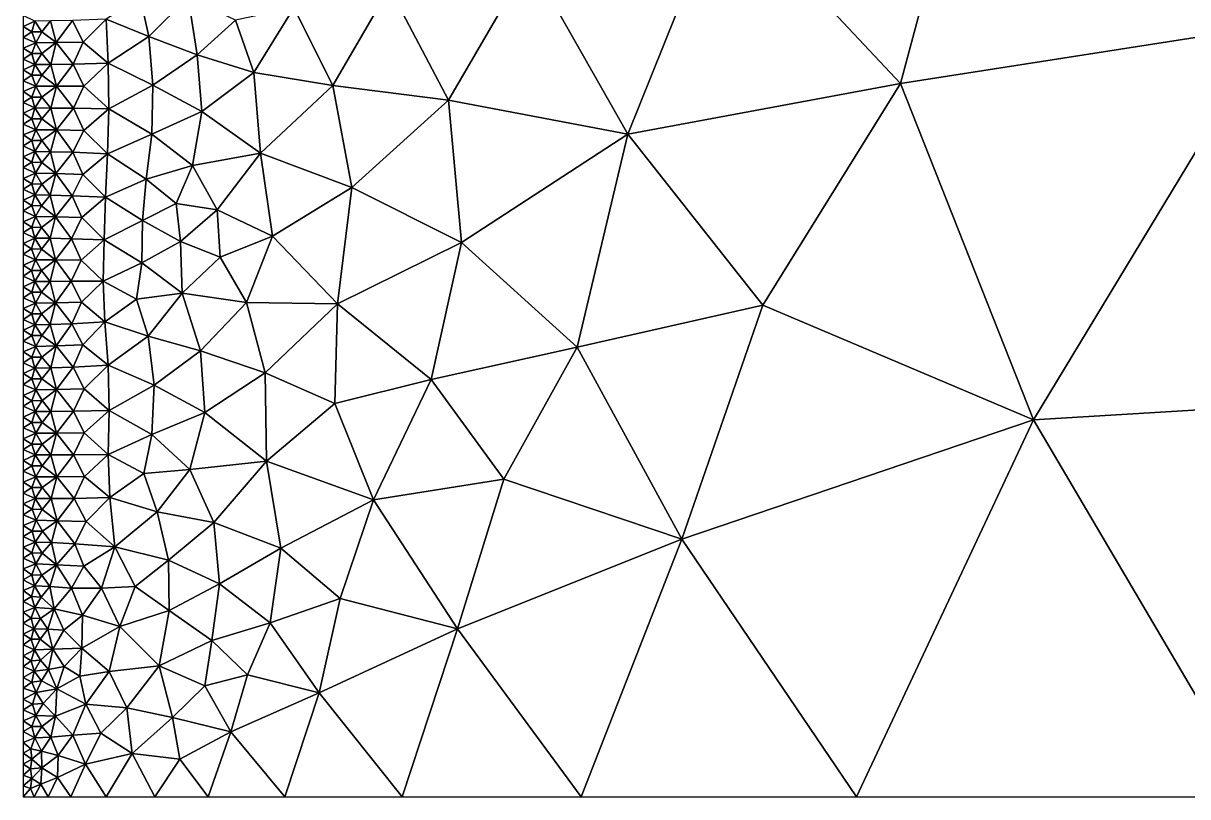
# Model space of a CAD drawing. Header units: metres. Extents: x 1 to 72, y -280 to 0.
# Drawn here: x 1 to 22.49, y -280 to -265.73 of the extents above; entities that cross this region are included whole.
import ezdxf

# ---------------------------------------------------------------- set-up
doc = ezdxf.new("R2010")
doc.units = ezdxf.units.M

msp = doc.modelspace()

# ---------------------------------------------------------------- linework, layer by layer
at = {"layer": 'layer', "color": 0}
for points in [[(24.0446, -265.771), (27.3587, -257.832), (19.0095, -260.045)], [(17.1881, -266.84), (19.0095, -260.045), (13.9255, -263.368)], [(17.1881, -266.84), (24.0446, -265.771), (19.0095, -260.045)], [(12.1536, -267.776), (13.9255, -263.368), (10.3426, -264.576)], [(12.1536, -267.776), (17.1881, -266.84), (13.9255, -263.368)], [(8.84395, -267.147), (10.3426, -264.576), (7.75922, -265.073)], [(8.84395, -267.147), (12.1536, -267.776), (10.3426, -264.576)], [(6.71212, -266.874), (7.75922, -265.073), (5.99498, -265.443)], [(6.71212, -266.874), (8.84395, -267.147), (7.75922, -265.073)], [(3.15799, -265.244), (2.52658, -265.656), (3.31815, -265.97)], [(3.15799, -265.244), (3.31815, -265.97), (4.04227, -265.249)], [(4.04227, -265.249), (3.31815, -265.97), (4.2092, -266.31)], [(4.2092, -266.31), (4.91375, -265.674), (4.04227, -265.249)], [(5.25146, -266.64), (5.99498, -265.443), (4.91375, -265.674)], [(5.25146, -266.64), (6.71212, -266.874), (5.99498, -265.443)], [(1, -265.588), (1, -265.789), (1.21388, -265.687)], [(1.21388, -265.687), (1, -265.789), (1.15695, -265.888)], [(1.21388, -265.687), (1.15695, -265.888), (1.34159, -265.887)], [(1.21388, -265.687), (1.34159, -265.887), (1.5018, -265.685)], [(1.5018, -265.685), (1.34159, -265.887), (1.60647, -266.084)], [(1.5018, -265.685), (1.60647, -266.084), (1.90607, -265.677)], [(1.90607, -265.677), (1.60647, -266.084), (2.10562, -266.075)], [(1.90607, -265.677), (2.10562, -266.075), (2.52658, -265.656)], [(2.52658, -265.656), (2.10562, -266.075), (2.56681, -266.466)], [(2.52658, -265.656), (2.56681, -266.466), (3.31815, -265.97)], [(5.25146, -266.64), (4.91375, -265.674), (4.2092, -266.31)], [(19.6427, -273.046), (24.0446, -265.771), (17.1881, -266.84)], [(19.6427, -273.046), (28.4008, -272.516), (24.0446, -265.771)], [(1, -265.789), (1, -265.989), (1.15695, -265.888)], [(1.15695, -265.888), (1, -265.989), (1.22931, -266.087)], [(1, -265.989), (1, -266.189), (1.22931, -266.087)], [(1.15695, -265.888), (1.22931, -266.087), (1.34159, -265.887)], [(1.34159, -265.887), (1.22931, -266.087), (1.60647, -266.084)], [(3.31815, -265.97), (2.56681, -266.466), (3.39148, -266.868)], [(3.31815, -265.97), (3.39148, -266.868), (4.2092, -266.31)], [(1.22931, -266.087), (1, -266.189), (1.15746, -266.288)], [(1, -266.189), (1, -266.389), (1.15746, -266.288)], [(1.22931, -266.087), (1.15746, -266.288), (1.34278, -266.287)], [(1.22931, -266.087), (1.34278, -266.287), (1.60647, -266.084)], [(1.60647, -266.084), (1.34278, -266.287), (1.5063, -266.487)], [(1.60647, -266.084), (1.5063, -266.487), (1.91919, -266.482)], [(1.60647, -266.084), (1.91919, -266.482), (2.10562, -266.075)], [(2.10562, -266.075), (1.91919, -266.482), (2.56681, -266.466)], [(1.15746, -266.288), (1, -266.389), (1.21548, -266.489)], [(1, -266.389), (1, -266.589), (1.21548, -266.489)], [(1.15746, -266.288), (1.21548, -266.489), (1.34278, -266.287)], [(1.34278, -266.287), (1.21548, -266.489), (1.5063, -266.487)], [(4.2092, -266.31), (3.39148, -266.868), (4.29291, -267.357)], [(4.29291, -267.357), (5.25146, -266.64), (4.2092, -266.31)], [(1.21548, -266.489), (1, -266.589), (1.15797, -266.689)], [(1, -266.589), (1, -266.789), (1.15797, -266.689)], [(1.21548, -266.489), (1.15797, -266.689), (1.3441, -266.689)], [(1.21548, -266.489), (1.3441, -266.689), (1.5063, -266.487)], [(1.5063, -266.487), (1.3441, -266.689), (1.61161, -266.89)], [(1.5063, -266.487), (1.61161, -266.89), (1.91919, -266.482)], [(1.91919, -266.482), (1.61161, -266.89), (2.11979, -266.889)], [(1.91919, -266.482), (2.11979, -266.889), (2.56681, -266.466)], [(2.56681, -266.466), (2.11979, -266.889), (2.57796, -267.307)], [(2.56681, -266.466), (2.57796, -267.307), (3.39148, -266.868)], [(1.15797, -266.689), (1, -266.789), (1.23084, -266.89)], [(1, -266.789), (1, -266.99), (1.23084, -266.89)], [(1.15797, -266.689), (1.23084, -266.89), (1.3441, -266.689)], [(1.3441, -266.689), (1.23084, -266.89), (1.61161, -266.89)], [(5.37605, -268.126), (5.25146, -266.64), (4.29291, -267.357)], [(5.37605, -268.126), (6.71212, -266.874), (5.25146, -266.64)], [(14.6463, -270.932), (17.1881, -266.84), (12.1536, -267.776)], [(14.6463, -270.932), (19.6427, -273.046), (17.1881, -266.84)], [(1.23084, -266.89), (1, -266.99), (1.15811, -267.09)], [(1, -266.99), (1, -267.19), (1.15811, -267.09)], [(1.23084, -266.89), (1.15811, -267.09), (1.34446, -267.091)], [(1.23084, -266.89), (1.34446, -267.091), (1.61161, -266.89)], [(1.61161, -266.89), (1.34446, -267.091), (1.50769, -267.293)], [(1.61161, -266.89), (1.50769, -267.293), (1.92345, -267.298)], [(1.61161, -266.89), (1.92345, -267.298), (2.11979, -266.889)], [(2.11979, -266.889), (1.92345, -267.298), (2.57796, -267.307)], [(3.39148, -266.868), (2.57796, -267.307), (3.36991, -267.774)], [(3.39148, -266.868), (3.36991, -267.774), (4.29291, -267.357)], [(7.06528, -268.759), (6.71212, -266.874), (5.37605, -268.126)], [(7.06528, -268.759), (8.84395, -267.147), (6.71212, -266.874)], [(1.15811, -267.09), (1, -267.19), (1.21596, -267.291)], [(1, -267.19), (1, -267.39), (1.21596, -267.291)], [(1.15811, -267.09), (1.21596, -267.291), (1.34446, -267.091)], [(1.34446, -267.091), (1.21596, -267.291), (1.50769, -267.293)], [(9.08762, -269.775), (8.84395, -267.147), (7.06528, -268.759)], [(9.08762, -269.775), (12.1536, -267.776), (8.84395, -267.147)], [(1.21596, -267.291), (1, -267.39), (1.1579, -267.491)], [(1, -267.39), (1, -267.59), (1.1579, -267.491)], [(1.1579, -267.491), (1, -267.59), (1.23028, -267.693)], [(1.21596, -267.291), (1.1579, -267.491), (1.34401, -267.493)], [(1.1579, -267.491), (1.23028, -267.693), (1.34401, -267.493)], [(1.21596, -267.291), (1.34401, -267.493), (1.50769, -267.293)], [(1.34401, -267.493), (1.23028, -267.693), (1.60993, -267.698)], [(1.50769, -267.293), (1.34401, -267.493), (1.60993, -267.698)], [(1.50769, -267.293), (1.60993, -267.698), (1.92345, -267.298)], [(1.92345, -267.298), (1.60993, -267.698), (2.11572, -267.709)], [(1.92345, -267.298), (2.11572, -267.709), (2.57796, -267.307)], [(2.57796, -267.307), (2.11572, -267.709), (2.55244, -268.137)], [(2.57796, -267.307), (2.55244, -268.137), (3.36991, -267.774)], [(4.12312, -268.352), (4.29291, -267.357), (3.36991, -267.774)], [(4.12312, -268.352), (5.37605, -268.126), (4.29291, -267.357)], [(1, -267.59), (1, -267.79), (1.23028, -267.693)], [(1.23028, -267.693), (1, -267.79), (1.15747, -267.892)], [(1.23028, -267.693), (1.15747, -267.892), (1.34303, -267.894)], [(1.23028, -267.693), (1.34303, -267.894), (1.60993, -267.698)], [(1.60993, -267.698), (1.34303, -267.894), (1.50399, -268.098)], [(1.60993, -267.698), (1.50399, -268.098), (1.91389, -268.11)], [(1.60993, -267.698), (1.91389, -268.11), (2.11572, -267.709)], [(2.11572, -267.709), (1.91389, -268.11), (2.55244, -268.137)], [(1, -267.79), (1, -267.99), (1.15747, -267.892)], [(1.15747, -267.892), (1, -267.99), (1.2146, -268.093)], [(1.15747, -267.892), (1.2146, -268.093), (1.34303, -267.894)], [(1.34303, -267.894), (1.2146, -268.093), (1.50399, -268.098)], [(3.36991, -267.774), (2.55244, -268.137), (3.26707, -268.605)], [(3.36991, -267.774), (3.26707, -268.605), (4.12312, -268.352)], [(11.2183, -271.705), (12.1536, -267.776), (9.08762, -269.775)], [(11.2183, -271.705), (14.6463, -270.932), (12.1536, -267.776)], [(1, -267.99), (1, -268.191), (1.2146, -268.093)], [(1.2146, -268.093), (1, -268.191), (1.15672, -268.293)], [(1.2146, -268.093), (1.15672, -268.293), (1.34121, -268.296)], [(1.2146, -268.093), (1.34121, -268.296), (1.50399, -268.098)], [(1.50399, -268.098), (1.34121, -268.296), (1.60284, -268.502)], [(1.50399, -268.098), (1.60284, -268.502), (1.91389, -268.11)], [(1.91389, -268.11), (1.60284, -268.502), (2.09792, -268.518)], [(1.91389, -268.11), (2.09792, -268.518), (2.55244, -268.137)], [(2.55244, -268.137), (2.09792, -268.518), (2.5153, -268.939)], [(2.55244, -268.137), (2.5153, -268.939), (3.26707, -268.605)], [(4.5788, -269.17), (5.37605, -268.126), (4.12312, -268.352)], [(5.5979, -269.657), (5.37605, -268.126), (4.5788, -269.17)], [(5.5979, -269.657), (7.06528, -268.759), (5.37605, -268.126)], [(1, -268.191), (1, -268.391), (1.15672, -268.293)], [(1.15672, -268.293), (1, -268.391), (1.22809, -268.494)], [(1.15672, -268.293), (1.22809, -268.494), (1.34121, -268.296)], [(1.34121, -268.296), (1.22809, -268.494), (1.60284, -268.502)], [(3.82127, -269.053), (4.12312, -268.352), (3.26707, -268.605)], [(4.5788, -269.17), (4.12312, -268.352), (3.82127, -269.053)], [(1, -268.391), (1, -268.591), (1.22809, -268.494)], [(1.22809, -268.494), (1, -268.591), (1.1561, -268.693)], [(1.22809, -268.494), (1.1561, -268.693), (1.33975, -268.696)], [(1.22809, -268.494), (1.33975, -268.696), (1.60284, -268.502)], [(1.60284, -268.502), (1.33975, -268.696), (1.49839, -268.899)], [(1.60284, -268.502), (1.49839, -268.899), (1.89919, -268.911)], [(1.60284, -268.502), (1.89919, -268.911), (2.09792, -268.518)], [(2.09792, -268.518), (1.89919, -268.911), (2.5153, -268.939)], [(1, -268.591), (1, -268.791), (1.1561, -268.693)], [(1.1561, -268.693), (1, -268.791), (1.21253, -268.894)], [(1.1561, -268.693), (1.21253, -268.894), (1.33975, -268.696)], [(1.33975, -268.696), (1.21253, -268.894), (1.49839, -268.899)], [(3.26707, -268.605), (2.5153, -268.939), (3.20128, -269.37)], [(3.26707, -268.605), (3.20128, -269.37), (3.82127, -269.053)], [(6.79935, -270.905), (7.06528, -268.759), (5.5979, -269.657)], [(6.79935, -270.905), (9.08762, -269.775), (7.06528, -268.759)], [(1, -268.791), (1, -268.991), (1.21253, -268.894)], [(1.21253, -268.894), (1, -268.991), (1.15536, -269.093)], [(1, -268.991), (1, -269.191), (1.15536, -269.093)], [(1.21253, -268.894), (1.15536, -269.093), (1.33793, -269.096)], [(1.21253, -268.894), (1.33793, -269.096), (1.49839, -268.899)], [(1.49839, -268.899), (1.33793, -269.096), (1.59563, -269.301)], [(1.49839, -268.899), (1.59563, -269.301), (1.89919, -268.911)], [(1.89919, -268.911), (1.59563, -269.301), (2.08044, -269.314)], [(1.89919, -268.911), (2.08044, -269.314), (2.5153, -268.939)], [(2.5153, -268.939), (2.08044, -269.314), (2.49172, -269.722)], [(2.5153, -268.939), (2.49172, -269.722), (3.20128, -269.37)], [(1.15536, -269.093), (1, -269.191), (1.22588, -269.294)], [(1, -269.191), (1, -269.392), (1.22588, -269.294)], [(1.15536, -269.093), (1.22588, -269.294), (1.33793, -269.096)], [(1.33793, -269.096), (1.22588, -269.294), (1.59563, -269.301)], [(3.82127, -269.053), (3.20128, -269.37), (3.90016, -269.753)], [(3.90016, -269.753), (4.5788, -269.17), (3.82127, -269.053)], [(4.63194, -270.043), (4.5788, -269.17), (3.90016, -269.753)], [(4.63194, -270.043), (5.5979, -269.657), (4.5788, -269.17)], [(1.22588, -269.294), (1, -269.392), (1.15492, -269.493)], [(1, -269.392), (1, -269.592), (1.15492, -269.493)], [(1.22588, -269.294), (1.15492, -269.493), (1.33684, -269.495)], [(1.22588, -269.294), (1.33684, -269.495), (1.59563, -269.301)], [(1.59563, -269.301), (1.33684, -269.495), (1.49419, -269.696)], [(1.59563, -269.301), (1.49419, -269.696), (1.8884, -269.704)], [(1.59563, -269.301), (1.8884, -269.704), (2.08044, -269.314)], [(2.08044, -269.314), (1.8884, -269.704), (2.49172, -269.722)], [(3.20128, -269.37), (2.49172, -269.722), (3.1881, -270.147)], [(3.20128, -269.37), (3.1881, -270.147), (3.90016, -269.753)], [(1.15492, -269.493), (1, -269.592), (1.21097, -269.693)], [(1, -269.592), (1, -269.792), (1.21097, -269.693)], [(1.15492, -269.493), (1.21097, -269.693), (1.33684, -269.495)], [(1.33684, -269.495), (1.21097, -269.693), (1.49419, -269.696)], [(1.21097, -269.693), (1, -269.792), (1.15448, -269.893)], [(1, -269.792), (1, -269.992), (1.15448, -269.893)], [(1.21097, -269.693), (1.15448, -269.893), (1.33576, -269.894)], [(1.21097, -269.693), (1.33576, -269.894), (1.49419, -269.696)], [(1.49419, -269.696), (1.33576, -269.894), (1.59134, -270.095)], [(1.49419, -269.696), (1.59134, -270.095), (1.8884, -269.704)], [(1.8884, -269.704), (1.59134, -270.095), (2.06917, -270.099)], [(1.8884, -269.704), (2.06917, -270.099), (2.49172, -269.722)], [(2.49172, -269.722), (2.06917, -270.099), (2.47494, -270.486)], [(2.49172, -269.722), (2.47494, -270.486), (3.1881, -270.147)], [(3.1881, -270.147), (3.93108, -270.707), (3.90016, -269.753)], [(3.93108, -270.707), (4.63194, -270.043), (3.90016, -269.753)], [(5.118, -270.881), (5.5979, -269.657), (4.63194, -270.043)], [(5.118, -270.881), (6.79935, -270.905), (5.5979, -269.657)], [(8.52406, -272.304), (9.08762, -269.775), (6.79935, -270.905)], [(8.52406, -272.304), (11.2183, -271.705), (9.08762, -269.775)], [(1.15448, -269.893), (1, -269.992), (1.2246, -270.093)], [(1, -269.992), (1, -270.192), (1.2246, -270.093)], [(1.15448, -269.893), (1.2246, -270.093), (1.33576, -269.894)], [(1.33576, -269.894), (1.2246, -270.093), (1.59134, -270.095)], [(3.93108, -270.707), (5.118, -270.881), (4.63194, -270.043)], [(1.2246, -270.093), (1, -270.192), (1.15442, -270.292)], [(1, -270.192), (1, -270.392), (1.15442, -270.292)], [(1.2246, -270.093), (1.15442, -270.292), (1.33549, -270.293)], [(1.2246, -270.093), (1.33549, -270.293), (1.59134, -270.095)], [(1.59134, -270.095), (1.33549, -270.293), (1.49312, -270.491)], [(1.59134, -270.095), (1.49312, -270.491), (1.88398, -270.489)], [(1.59134, -270.095), (1.88398, -270.489), (2.06917, -270.099)], [(2.06917, -270.099), (1.88398, -270.489), (2.47494, -270.486)], [(3.1881, -270.147), (2.47494, -270.486), (3.08749, -270.822)], [(3.1881, -270.147), (3.08749, -270.822), (3.93108, -270.707)], [(1.15442, -270.292), (1, -270.392), (1.21065, -270.492)], [(1, -270.392), (1, -270.592), (1.21065, -270.492)], [(1.21065, -270.492), (1, -270.592), (1.15467, -270.692)], [(1.15442, -270.292), (1.21065, -270.492), (1.33549, -270.293)], [(1.21065, -270.492), (1.15467, -270.692), (1.3361, -270.691)], [(1.33549, -270.293), (1.21065, -270.492), (1.49312, -270.491)], [(1.21065, -270.492), (1.3361, -270.691), (1.49312, -270.491)], [(1.49312, -270.491), (1.3361, -270.691), (1.59364, -270.886)], [(1.49312, -270.491), (1.59364, -270.886), (1.88398, -270.489)], [(1.88398, -270.489), (1.59364, -270.886), (2.07329, -270.877)], [(1.88398, -270.489), (2.07329, -270.877), (2.47494, -270.486)], [(2.47494, -270.486), (2.07329, -270.877), (2.50345, -271.24)], [(2.47494, -270.486), (2.50345, -271.24), (3.08749, -270.822)], [(1, -270.592), (1, -270.793), (1.15467, -270.692)], [(1.15467, -270.692), (1, -270.793), (1.22541, -270.891)], [(1.15467, -270.692), (1.22541, -270.891), (1.3361, -270.691)], [(1.3361, -270.691), (1.22541, -270.891), (1.59364, -270.886)], [(3.30199, -271.505), (3.93108, -270.707), (3.08749, -270.822)], [(4.26864, -271.771), (3.93108, -270.707), (3.30199, -271.505)], [(4.26864, -271.771), (5.118, -270.881), (3.93108, -270.707)], [(1, -270.793), (1, -270.993), (1.22541, -270.891)], [(1.22541, -270.891), (1, -270.993), (1.15531, -271.091)], [(1.22541, -270.891), (1.15531, -271.091), (1.33746, -271.089)], [(1.22541, -270.891), (1.33746, -271.089), (1.59364, -270.886)], [(1.59364, -270.886), (1.33746, -271.089), (1.4982, -271.286)], [(1.59364, -270.886), (1.4982, -271.286), (1.89621, -271.274)], [(1.59364, -270.886), (1.89621, -271.274), (2.07329, -270.877)], [(2.07329, -270.877), (1.89621, -271.274), (2.50345, -271.24)], [(3.08749, -270.822), (2.50345, -271.24), (3.30199, -271.505)], [(5.46485, -272.176), (5.118, -270.881), (4.26864, -271.771)], [(5.46485, -272.176), (6.79935, -270.905), (5.118, -270.881)], [(6.74661, -272.746), (6.79935, -270.905), (5.46485, -272.176)], [(6.74661, -272.746), (8.52406, -272.304), (6.79935, -270.905)], [(13.1498, -275.248), (14.6463, -270.932), (11.2183, -271.705)], [(13.1498, -275.248), (19.6427, -273.046), (14.6463, -270.932)], [(1, -270.993), (1, -271.193), (1.15531, -271.091)], [(1.15531, -271.091), (1, -271.193), (1.21257, -271.29)], [(1.15531, -271.091), (1.21257, -271.29), (1.33746, -271.089)], [(1.33746, -271.089), (1.21257, -271.29), (1.4982, -271.286)], [(1, -271.193), (1, -271.393), (1.21257, -271.29)], [(1.21257, -271.29), (1, -271.393), (1.15639, -271.491)], [(1.21257, -271.29), (1.15639, -271.491), (1.34015, -271.488)], [(1.21257, -271.29), (1.34015, -271.488), (1.4982, -271.286)], [(1.4982, -271.286), (1.34015, -271.488), (1.604, -271.682)], [(1.4982, -271.286), (1.604, -271.682), (1.89621, -271.274)], [(1.89621, -271.274), (1.604, -271.682), (2.09949, -271.664)], [(1.89621, -271.274), (2.09949, -271.664), (2.50345, -271.24)], [(2.50345, -271.24), (2.09949, -271.664), (2.56637, -272.037)], [(2.50345, -271.24), (2.56637, -272.037), (3.30199, -271.505)], [(1, -271.393), (1, -271.593), (1.15639, -271.491)], [(1.15639, -271.491), (1, -271.593), (1.22863, -271.69)], [(1.15639, -271.491), (1.22863, -271.69), (1.34015, -271.488)], [(1.34015, -271.488), (1.22863, -271.69), (1.604, -271.682)], [(3.30199, -271.505), (2.56637, -272.037), (3.41367, -272.408)], [(3.41367, -272.408), (4.26864, -271.771), (3.30199, -271.505)], [(1, -271.593), (1, -271.793), (1.22863, -271.69)], [(1.22863, -271.69), (1, -271.793), (1.15734, -271.892)], [(1, -271.793), (1, -271.994), (1.15734, -271.892)], [(1.22863, -271.69), (1.15734, -271.892), (1.34234, -271.889)], [(1.22863, -271.69), (1.34234, -271.889), (1.604, -271.682)], [(1.604, -271.682), (1.34234, -271.889), (1.50649, -272.086)], [(1.604, -271.682), (1.50649, -272.086), (1.91887, -272.072)], [(1.604, -271.682), (1.91887, -272.072), (2.09949, -271.664)], [(2.09949, -271.664), (1.91887, -272.072), (2.56637, -272.037)], [(4.35162, -272.911), (4.26864, -271.771), (3.41367, -272.408)], [(4.35162, -272.911), (5.46485, -272.176), (4.26864, -271.771)], [(9.86485, -274.141), (11.2183, -271.705), (8.52406, -272.304)], [(9.86485, -274.141), (13.1498, -275.248), (11.2183, -271.705)], [(1.15734, -271.892), (1, -271.994), (1.21558, -272.091)], [(1, -271.994), (1, -272.194), (1.21558, -272.091)], [(1.15734, -271.892), (1.21558, -272.091), (1.34234, -271.889)], [(1.34234, -271.889), (1.21558, -272.091), (1.50649, -272.086)], [(1.21558, -272.091), (1, -272.194), (1.15827, -272.292)], [(1, -272.194), (1, -272.394), (1.15827, -272.292)], [(1.21558, -272.091), (1.15827, -272.292), (1.34471, -272.29)], [(1.21558, -272.091), (1.34471, -272.29), (1.50649, -272.086)], [(1.50649, -272.086), (1.34471, -272.29), (1.6133, -272.486)], [(1.50649, -272.086), (1.6133, -272.486), (1.91887, -272.072)], [(1.91887, -272.072), (1.6133, -272.486), (2.12319, -272.473)], [(1.91887, -272.072), (2.12319, -272.473), (2.56637, -272.037)], [(2.56637, -272.037), (2.12319, -272.473), (2.58694, -272.873)], [(2.56637, -272.037), (2.58694, -272.873), (3.41367, -272.408)], [(5.48531, -273.811), (5.46485, -272.176), (4.35162, -272.911)], [(5.48531, -273.811), (6.74661, -272.746), (5.46485, -272.176)], [(1.15827, -272.292), (1, -272.394), (1.23146, -272.492)], [(1, -272.394), (1, -272.594), (1.23146, -272.492)], [(1.15827, -272.292), (1.23146, -272.492), (1.34471, -272.29)], [(1.34471, -272.29), (1.23146, -272.492), (1.6133, -272.486)], [(3.41367, -272.408), (2.58694, -272.873), (3.37469, -273.317)], [(3.37469, -273.317), (4.35162, -272.911), (3.41367, -272.408)], [(7.46123, -274.524), (8.52406, -272.304), (6.74661, -272.746)], [(7.46123, -274.524), (9.86485, -274.141), (8.52406, -272.304)], [(1.23146, -272.492), (1, -272.594), (1.15866, -272.693)], [(1, -272.594), (1, -272.794), (1.15866, -272.693)], [(1.23146, -272.492), (1.15866, -272.693), (1.34565, -272.691)], [(1.23146, -272.492), (1.34565, -272.691), (1.6133, -272.486)], [(1.6133, -272.486), (1.34565, -272.691), (1.51025, -272.891)], [(1.6133, -272.486), (1.51025, -272.891), (1.92836, -272.884)], [(1.6133, -272.486), (1.92836, -272.884), (2.12319, -272.473)], [(2.12319, -272.473), (1.92836, -272.884), (2.58694, -272.873)], [(19.6427, -273.046), (23.7346, -280), (28.4008, -272.516)], [(1.15866, -272.693), (1, -272.794), (1.21698, -272.893)], [(1, -272.794), (1, -272.994), (1.21698, -272.893)], [(1.15866, -272.693), (1.21698, -272.893), (1.34565, -272.691)], [(1.34565, -272.691), (1.21698, -272.893), (1.51025, -272.891)], [(7.46123, -274.524), (6.74661, -272.746), (5.48531, -273.811)], [(1.21698, -272.893), (1, -272.994), (1.1588, -273.094)], [(1, -272.994), (1, -273.195), (1.1588, -273.094)], [(1.21698, -272.893), (1.1588, -273.094), (1.34604, -273.093)], [(1.21698, -272.893), (1.34604, -273.093), (1.51025, -272.891)], [(1.51025, -272.891), (1.34604, -273.093), (1.61505, -273.291)], [(1.51025, -272.891), (1.61505, -273.291), (1.92836, -272.884)], [(1.92836, -272.884), (1.61505, -273.291), (2.12459, -273.286)], [(1.92836, -272.884), (2.12459, -273.286), (2.58694, -272.873)], [(2.58694, -272.873), (2.12459, -273.286), (2.56738, -273.684)], [(2.58694, -272.873), (2.56738, -273.684), (3.37469, -273.317)], [(4.07444, -273.961), (4.35162, -272.911), (3.37469, -273.317)], [(4.07444, -273.961), (5.48531, -273.811), (4.35162, -272.911)], [(13.1498, -275.248), (16.3722, -280), (19.6427, -273.046)], [(16.3722, -280), (23.7346, -280), (19.6427, -273.046)], [(1.1588, -273.094), (1, -273.195), (1.23205, -273.294)], [(1, -273.195), (1, -273.395), (1.23205, -273.294)], [(1.23205, -273.294), (1, -273.395), (1.15888, -273.494)], [(1.1588, -273.094), (1.23205, -273.294), (1.34604, -273.093)], [(1.23205, -273.294), (1.15888, -273.494), (1.3462, -273.494)], [(1.34604, -273.093), (1.23205, -273.294), (1.61505, -273.291)], [(1.23205, -273.294), (1.3462, -273.494), (1.61505, -273.291)], [(1.61505, -273.291), (1.3462, -273.494), (1.51089, -273.694)], [(1.61505, -273.291), (1.51089, -273.694), (1.92689, -273.69)], [(1.61505, -273.291), (1.92689, -273.69), (2.12459, -273.286)], [(2.12459, -273.286), (1.92689, -273.69), (2.56738, -273.684)], [(1, -273.395), (1, -273.595), (1.15888, -273.494)], [(1.15888, -273.494), (1, -273.595), (1.21738, -273.694)], [(1.15888, -273.494), (1.21738, -273.694), (1.3462, -273.494)], [(1.3462, -273.494), (1.21738, -273.694), (1.51089, -273.694)], [(3.37469, -273.317), (2.56738, -273.684), (3.22268, -274.039)], [(3.22268, -274.039), (4.07444, -273.961), (3.37469, -273.317)], [(1, -273.595), (1, -273.795), (1.21738, -273.694)], [(1.21738, -273.694), (1, -273.795), (1.15929, -273.895)], [(1.21738, -273.694), (1.15929, -273.895), (1.34714, -273.895)], [(1.21738, -273.694), (1.34714, -273.895), (1.51089, -273.694)], [(1.51089, -273.694), (1.34714, -273.895), (1.61857, -274.095)], [(1.51089, -273.694), (1.61857, -274.095), (1.92689, -273.69)], [(1.92689, -273.69), (1.61857, -274.095), (2.1299, -274.09)], [(1.92689, -273.69), (2.1299, -274.09), (2.56738, -273.684)], [(2.56738, -273.684), (2.1299, -274.09), (2.59839, -274.481)], [(2.56738, -273.684), (2.59839, -274.481), (3.22268, -274.039)], [(1, -273.795), (1, -273.995), (1.15929, -273.895)], [(1.15929, -273.895), (1, -273.995), (1.23328, -274.095)], [(1.15929, -273.895), (1.23328, -274.095), (1.34714, -273.895)], [(1.34714, -273.895), (1.23328, -274.095), (1.61857, -274.095)], [(4.51577, -274.939), (5.48531, -273.811), (4.07444, -273.961)], [(4.51577, -274.939), (5.75253, -275.412), (5.48531, -273.811)], [(5.75253, -275.412), (7.46123, -274.524), (5.48531, -273.811)], [(1, -273.995), (1, -274.195), (1.23328, -274.095)], [(1.23328, -274.095), (1, -274.195), (1.16001, -274.296)], [(1.23328, -274.095), (1.16001, -274.296), (1.34877, -274.296)], [(1.23328, -274.095), (1.34877, -274.296), (1.61857, -274.095)], [(1.61857, -274.095), (1.34877, -274.296), (1.51667, -274.499)], [(1.61857, -274.095), (1.51667, -274.499), (1.94133, -274.498)], [(1.61857, -274.095), (1.94133, -274.498), (2.1299, -274.09)], [(2.1299, -274.09), (1.94133, -274.498), (2.59839, -274.481)], [(3.22268, -274.039), (2.59839, -274.481), (3.468, -274.741)], [(3.468, -274.741), (4.07444, -273.961), (3.22268, -274.039)], [(3.468, -274.741), (4.51577, -274.939), (4.07444, -273.961)], [(9.0118, -276.905), (9.86485, -274.141), (7.46123, -274.524)], [(9.0118, -276.905), (13.1498, -275.248), (9.86485, -274.141)], [(1, -274.195), (1, -274.396), (1.16001, -274.296)], [(1.16001, -274.296), (1, -274.396), (1.21955, -274.497)], [(1.16001, -274.296), (1.21955, -274.497), (1.34877, -274.296)], [(1.34877, -274.296), (1.21955, -274.497), (1.51667, -274.499)], [(1, -274.396), (1, -274.596), (1.21955, -274.497)], [(1.21955, -274.497), (1, -274.596), (1.16103, -274.697)], [(1.21955, -274.497), (1.16103, -274.697), (1.35134, -274.7)], [(1.21955, -274.497), (1.35134, -274.7), (1.51667, -274.499)], [(1.51667, -274.499), (1.35134, -274.7), (1.62797, -274.908)], [(1.51667, -274.499), (1.62797, -274.908), (1.94133, -274.498)], [(1.94133, -274.498), (1.62797, -274.908), (2.16193, -274.921)], [(1.94133, -274.498), (2.16193, -274.921), (2.59839, -274.481)], [(2.59839, -274.481), (2.16193, -274.921), (2.68896, -275.391)], [(2.59839, -274.481), (2.68896, -275.391), (3.468, -274.741)], [(6.84914, -276.343), (7.46123, -274.524), (5.75253, -275.412)], [(6.84914, -276.343), (9.0118, -276.905), (7.46123, -274.524)], [(1, -274.596), (1, -274.796), (1.16103, -274.697)], [(1.16103, -274.697), (1, -274.796), (1.23599, -274.9)], [(1, -274.796), (1, -274.996), (1.23599, -274.9)], [(1.16103, -274.697), (1.23599, -274.9), (1.35134, -274.7)], [(1.35134, -274.7), (1.23599, -274.9), (1.62797, -274.908)], [(2.68896, -275.391), (3.68067, -275.637), (3.468, -274.741)], [(3.68067, -275.637), (4.51577, -274.939), (3.468, -274.741)], [(1.23599, -274.9), (1, -274.996), (1.16104, -275.099)], [(1, -274.996), (1, -275.196), (1.16104, -275.099)], [(1.23599, -274.9), (1.16104, -275.099), (1.35158, -275.103)], [(1.23599, -274.9), (1.35158, -275.103), (1.62797, -274.908)], [(1.62797, -274.908), (1.35158, -275.103), (1.51755, -275.312)], [(1.62797, -274.908), (1.51755, -275.312), (1.9541, -275.333)], [(1.62797, -274.908), (1.9541, -275.333), (2.16193, -274.921)], [(2.16193, -274.921), (1.9541, -275.333), (2.68896, -275.391)], [(4.61749, -276.075), (4.51577, -274.939), (3.68067, -275.637)], [(4.61749, -276.075), (5.75253, -275.412), (4.51577, -274.939)], [(1.16104, -275.099), (1, -275.196), (1.21934, -275.302)], [(1, -275.196), (1, -275.396), (1.21934, -275.302)], [(1.16104, -275.099), (1.21934, -275.302), (1.35158, -275.103)], [(1.35158, -275.103), (1.21934, -275.302), (1.51755, -275.312)], [(1.21934, -275.302), (1, -275.396), (1.15909, -275.501)], [(1, -275.396), (1, -275.596), (1.15909, -275.501)], [(1.21934, -275.302), (1.15909, -275.501), (1.34706, -275.508)], [(1.21934, -275.302), (1.34706, -275.508), (1.51755, -275.312)], [(1.51755, -275.312), (1.34706, -275.508), (1.61084, -275.723)], [(1.51755, -275.312), (1.61084, -275.723), (1.9541, -275.333)], [(1.9541, -275.333), (1.61084, -275.723), (2.11854, -275.749)], [(1.9541, -275.333), (2.11854, -275.749), (2.68896, -275.391)], [(2.68896, -275.391), (2.11854, -275.749), (2.44364, -276.153)], [(2.44364, -276.153), (3.06165, -276.121), (2.68896, -275.391)], [(3.06165, -276.121), (3.68067, -275.637), (2.68896, -275.391)], [(4.61749, -276.075), (5.55626, -276.793), (5.75253, -275.412)], [(5.55626, -276.793), (6.84914, -276.343), (5.75253, -275.412)], [(9.0118, -276.905), (11.296, -280), (13.1498, -275.248)], [(11.296, -280), (16.3722, -280), (13.1498, -275.248)], [(1.15909, -275.501), (1, -275.596), (1.23036, -275.705)], [(1, -275.596), (1, -275.797), (1.23036, -275.705)], [(1.15909, -275.501), (1.23036, -275.705), (1.34706, -275.508)], [(1.34706, -275.508), (1.23036, -275.705), (1.61084, -275.723)], [(3.06165, -276.121), (3.69364, -276.565), (3.68067, -275.637)], [(3.69364, -276.565), (4.61749, -276.075), (3.68067, -275.637)], [(1.23036, -275.705), (1, -275.797), (1.15595, -275.903)], [(1, -275.797), (1, -275.997), (1.15595, -275.903)], [(1.23036, -275.705), (1.15595, -275.903), (1.33997, -275.911)], [(1.23036, -275.705), (1.33997, -275.911), (1.61084, -275.723)], [(1.61084, -275.723), (1.33997, -275.911), (1.49166, -276.123)], [(1.61084, -275.723), (1.49166, -276.123), (1.88858, -276.155)], [(1.61084, -275.723), (1.88858, -276.155), (2.11854, -275.749)], [(2.11854, -275.749), (1.88858, -276.155), (2.44364, -276.153)], [(1.15595, -275.903), (1, -275.997), (1.20963, -276.107)], [(1, -275.997), (1, -276.197), (1.20963, -276.107)], [(1.15595, -275.903), (1.20963, -276.107), (1.33997, -275.911)], [(1.33997, -275.911), (1.20963, -276.107), (1.49166, -276.123)], [(3.69364, -276.565), (4.48158, -277.119), (4.61749, -276.075)], [(4.48158, -277.119), (5.55626, -276.793), (4.61749, -276.075)], [(1.20963, -276.107), (1, -276.197), (1.15105, -276.304)], [(1, -276.197), (1, -276.397), (1.15105, -276.304)], [(1.15105, -276.304), (1, -276.397), (1.21605, -276.509)], [(1.20963, -276.107), (1.15105, -276.304), (1.32838, -276.315)], [(1.15105, -276.304), (1.21605, -276.509), (1.32838, -276.315)], [(1.20963, -276.107), (1.32838, -276.315), (1.49166, -276.123)], [(1.49166, -276.123), (1.32838, -276.315), (1.56793, -276.536)], [(1.49166, -276.123), (1.56793, -276.536), (1.88858, -276.155)], [(1.88858, -276.155), (1.56793, -276.536), (2.09053, -276.648)], [(1.88858, -276.155), (2.09053, -276.648), (2.44364, -276.153)], [(2.09053, -276.648), (2.78292, -276.861), (2.44364, -276.153)], [(2.78292, -276.861), (3.06165, -276.121), (2.44364, -276.153)], [(2.78292, -276.861), (3.69364, -276.565), (3.06165, -276.121)], [(1, -276.397), (1, -276.597), (1.21605, -276.509)], [(1.21605, -276.509), (1, -276.597), (1.1464, -276.703)], [(1.21605, -276.509), (1.1464, -276.703), (1.31717, -276.711)], [(1.32838, -276.315), (1.21605, -276.509), (1.56793, -276.536)], [(1.21605, -276.509), (1.31717, -276.711), (1.56793, -276.536)], [(6.45919, -278.084), (6.84914, -276.343), (5.55626, -276.793)], [(6.45919, -278.084), (9.0118, -276.905), (6.84914, -276.343)], [(1, -276.597), (1, -276.797), (1.1464, -276.703)], [(1.1464, -276.703), (1, -276.797), (1.19584, -276.901)], [(1.1464, -276.703), (1.19584, -276.901), (1.31717, -276.711)], [(1.31717, -276.711), (1.19584, -276.901), (1.45041, -276.908)], [(1.56793, -276.536), (1.31717, -276.711), (1.45041, -276.908)], [(1.56793, -276.536), (1.45041, -276.908), (1.75016, -276.926)], [(1.56793, -276.536), (1.75016, -276.926), (2.09053, -276.648)], [(2.09053, -276.648), (1.75016, -276.926), (2.08316, -277.257)], [(2.08316, -277.257), (2.78292, -276.861), (2.09053, -276.648)], [(2.78292, -276.861), (3.50947, -277.584), (3.69364, -276.565)], [(3.50947, -277.584), (4.48158, -277.119), (3.69364, -276.565)], [(1, -276.797), (1, -276.998), (1.19584, -276.901)], [(1.19584, -276.901), (1, -276.998), (1.14391, -277.096)], [(1.19584, -276.901), (1.14391, -277.096), (1.31076, -277.095)], [(1.19584, -276.901), (1.31076, -277.095), (1.45041, -276.908)], [(1.45041, -276.908), (1.31076, -277.095), (1.54396, -277.277)], [(1.45041, -276.908), (1.54396, -277.277), (1.75016, -276.926)], [(1.75016, -276.926), (1.54396, -277.277), (2.08316, -277.257)], [(2.58326, -277.69), (2.78292, -276.861), (2.08316, -277.257)], [(2.58326, -277.69), (3.50947, -277.584), (2.78292, -276.861)], [(4.48158, -277.119), (5.13858, -277.749), (5.55626, -276.793)], [(5.13858, -277.749), (6.45919, -278.084), (5.55626, -276.793)], [(6.45919, -278.084), (7.99405, -280), (9.0118, -276.905)], [(7.99405, -280), (11.296, -280), (9.0118, -276.905)], [(1, -276.998), (1, -277.198), (1.14391, -277.096)], [(1.14391, -277.096), (1, -277.198), (1.20893, -277.291)], [(1.14391, -277.096), (1.20893, -277.291), (1.31076, -277.095)], [(1.31076, -277.095), (1.20893, -277.291), (1.54396, -277.277)], [(3.50947, -277.584), (4.3477, -277.956), (4.48158, -277.119)], [(4.3477, -277.956), (5.13858, -277.749), (4.48158, -277.119)], [(1, -277.198), (1, -277.398), (1.20893, -277.291)], [(1.20893, -277.291), (1, -277.398), (1.14621, -277.49)], [(1.20893, -277.291), (1.14621, -277.49), (1.31509, -277.481)], [(1.20893, -277.291), (1.31509, -277.481), (1.54396, -277.277)], [(1.54396, -277.277), (1.31509, -277.481), (1.46431, -277.654)], [(1.54396, -277.277), (1.46431, -277.654), (1.75297, -277.598)], [(1.54396, -277.277), (1.75297, -277.598), (2.08316, -277.257)], [(1.75297, -277.598), (2.04265, -277.775), (2.08316, -277.257)], [(2.04265, -277.775), (2.58326, -277.69), (2.08316, -277.257)], [(1, -277.398), (1, -277.598), (1.14621, -277.49)], [(1.14621, -277.49), (1, -277.598), (1.20285, -277.681)], [(1.14621, -277.49), (1.20285, -277.681), (1.31509, -277.481)], [(1.31509, -277.481), (1.20285, -277.681), (1.46431, -277.654)], [(2.90855, -278.357), (3.50947, -277.584), (2.58326, -277.69)], [(2.90855, -278.357), (3.75177, -278.536), (3.50947, -277.584)], [(3.75177, -278.536), (4.3477, -277.956), (3.50947, -277.584)], [(1, -277.598), (1, -277.798), (1.20285, -277.681)], [(1.20285, -277.681), (1, -277.798), (1.15561, -277.884)], [(1, -277.798), (1, -277.998), (1.15561, -277.884)], [(1.20285, -277.681), (1.15561, -277.884), (1.33659, -277.863)], [(1.20285, -277.681), (1.33659, -277.863), (1.46431, -277.654)], [(1.46431, -277.654), (1.33659, -277.863), (1.61959, -278.008)], [(1.46431, -277.654), (1.61959, -278.008), (1.75297, -277.598)], [(1.75297, -277.598), (1.61959, -278.008), (2.04265, -277.775)], [(1.61959, -278.008), (2.15673, -278.294), (2.04265, -277.775)], [(2.15673, -278.294), (2.58326, -277.69), (2.04265, -277.775)], [(2.15673, -278.294), (2.90855, -278.357), (2.58326, -277.69)], [(4.83179, -278.805), (5.13858, -277.749), (4.3477, -277.956)], [(4.83179, -278.805), (6.45919, -278.084), (5.13858, -277.749)], [(1.15561, -277.884), (1, -277.998), (1.23571, -278.075)], [(1, -277.998), (1, -278.199), (1.23571, -278.075)], [(1.15561, -277.884), (1.23571, -278.075), (1.33659, -277.863)], [(1.33659, -277.863), (1.23571, -278.075), (1.61959, -278.008)], [(1.23571, -278.075), (1.36952, -278.279), (1.61959, -278.008)], [(1.61959, -278.008), (1.36952, -278.279), (1.59156, -278.511)], [(1.61959, -278.008), (1.59156, -278.511), (2.15673, -278.294)], [(3.75177, -278.536), (4.83179, -278.805), (4.3477, -277.956)], [(1.23571, -278.075), (1, -278.199), (1.16768, -278.291)], [(1, -278.199), (1, -278.399), (1.16768, -278.291)], [(1.23571, -278.075), (1.16768, -278.291), (1.36952, -278.279)], [(4.83179, -278.805), (5.82467, -280), (6.45919, -278.084)], [(5.82467, -280), (7.99405, -280), (6.45919, -278.084)], [(1.16768, -278.291), (1, -278.399), (1.23212, -278.499)], [(1, -278.399), (1, -278.599), (1.23212, -278.499)], [(1.16768, -278.291), (1.23212, -278.499), (1.36952, -278.279)], [(1.36952, -278.279), (1.23212, -278.499), (1.59156, -278.511)], [(1.91318, -278.866), (2.15673, -278.294), (1.59156, -278.511)], [(1.91318, -278.866), (2.42827, -278.825), (2.15673, -278.294)], [(2.42827, -278.825), (2.90855, -278.357), (2.15673, -278.294)], [(2.42827, -278.825), (3.01128, -279.204), (2.90855, -278.357)], [(3.01128, -279.204), (3.75177, -278.536), (2.90855, -278.357)], [(1.23212, -278.499), (1, -278.599), (1.15656, -278.704)], [(1, -278.599), (1, -278.799), (1.15656, -278.704)], [(1.23212, -278.499), (1.15656, -278.704), (1.33964, -278.707)], [(1.23212, -278.499), (1.33964, -278.707), (1.59156, -278.511)], [(1.59156, -278.511), (1.33964, -278.707), (1.50618, -278.902)], [(1.59156, -278.511), (1.50618, -278.902), (1.91318, -278.866)], [(3.01128, -279.204), (3.88707, -279.31), (3.75177, -278.536)], [(3.88707, -279.31), (4.83179, -278.805), (3.75177, -278.536)], [(1.15656, -278.704), (1, -278.799), (1.21104, -278.912)], [(1, -278.799), (1, -278.999), (1.21104, -278.912)], [(1.15656, -278.704), (1.21104, -278.912), (1.33964, -278.707)], [(1.33964, -278.707), (1.21104, -278.912), (1.50618, -278.902)], [(1.64605, -279.242), (1.91318, -278.866), (1.50618, -278.902)], [(1.64605, -279.242), (2.14814, -279.398), (1.91318, -278.866)], [(2.14814, -279.398), (2.42827, -278.825), (1.91318, -278.866)], [(2.14814, -279.398), (3.01128, -279.204), (2.42827, -278.825)], [(3.88707, -279.31), (4.40978, -280), (4.83179, -278.805)], [(4.40978, -280), (5.82467, -280), (4.83179, -278.805)], [(1.21104, -278.912), (1, -278.999), (1.14068, -279.115)], [(1, -278.999), (1, -279.199), (1.14068, -279.115)], [(1.21104, -278.912), (1.14068, -279.115), (1.33406, -279.158)], [(1.21104, -278.912), (1.33406, -279.158), (1.50618, -278.902)], [(1.50618, -278.902), (1.33406, -279.158), (1.64605, -279.242)], [(1.14068, -279.115), (1, -279.199), (1.15775, -279.305)], [(1, -279.199), (1, -279.4), (1.15775, -279.305)], [(1.15775, -279.305), (1, -279.4), (1.13075, -279.487)], [(1.15775, -279.305), (1.13075, -279.487), (1.34022, -279.469)], [(1.14068, -279.115), (1.15775, -279.305), (1.33406, -279.158)], [(1.33406, -279.158), (1.15775, -279.305), (1.34022, -279.469)], [(1.33406, -279.158), (1.34022, -279.469), (1.64605, -279.242)], [(1.34022, -279.469), (1.6325, -279.647), (1.64605, -279.242)], [(1.6325, -279.647), (2.14814, -279.398), (1.64605, -279.242)], [(2.14814, -279.398), (2.52687, -280), (3.01128, -279.204)], [(2.52687, -280), (3.42779, -280), (3.01128, -279.204)], [(3.01128, -279.204), (3.42779, -280), (3.88707, -279.31)], [(3.42779, -280), (4.40978, -280), (3.88707, -279.31)], [(1, -279.4), (1, -279.6), (1.13075, -279.487)], [(1.13075, -279.487), (1, -279.6), (1.15471, -279.663)], [(1.13075, -279.487), (1.15471, -279.663), (1.34022, -279.469)], [(1.34022, -279.469), (1.15471, -279.663), (1.32098, -279.771)], [(1.32098, -279.771), (1.6325, -279.647), (1.34022, -279.469)], [(1.6325, -279.647), (1.87808, -280), (2.14814, -279.398)], [(1.87808, -280), (2.52687, -280), (2.14814, -279.398)], [(1, -279.6), (1, -279.8), (1.15471, -279.663)], [(1.15471, -279.663), (1, -279.8), (1.1355, -279.847)], [(1.15471, -279.663), (1.1355, -279.847), (1.32098, -279.771)], [(1.32098, -279.771), (1.46092, -280), (1.6325, -279.647)], [(1.46092, -280), (1.87808, -280), (1.6325, -279.647)], [(1, -279.8), (1, -280), (1.1355, -279.847)], [(1, -280), (1.20103, -280), (1.1355, -279.847)], [(1.1355, -279.847), (1.20103, -280), (1.32098, -279.771)], [(1.20103, -280), (1.46092, -280), (1.32098, -279.771)]]:
    msp.add_3dface(points, dxfattribs=at)

doc.saveas('drawing.dxf')
